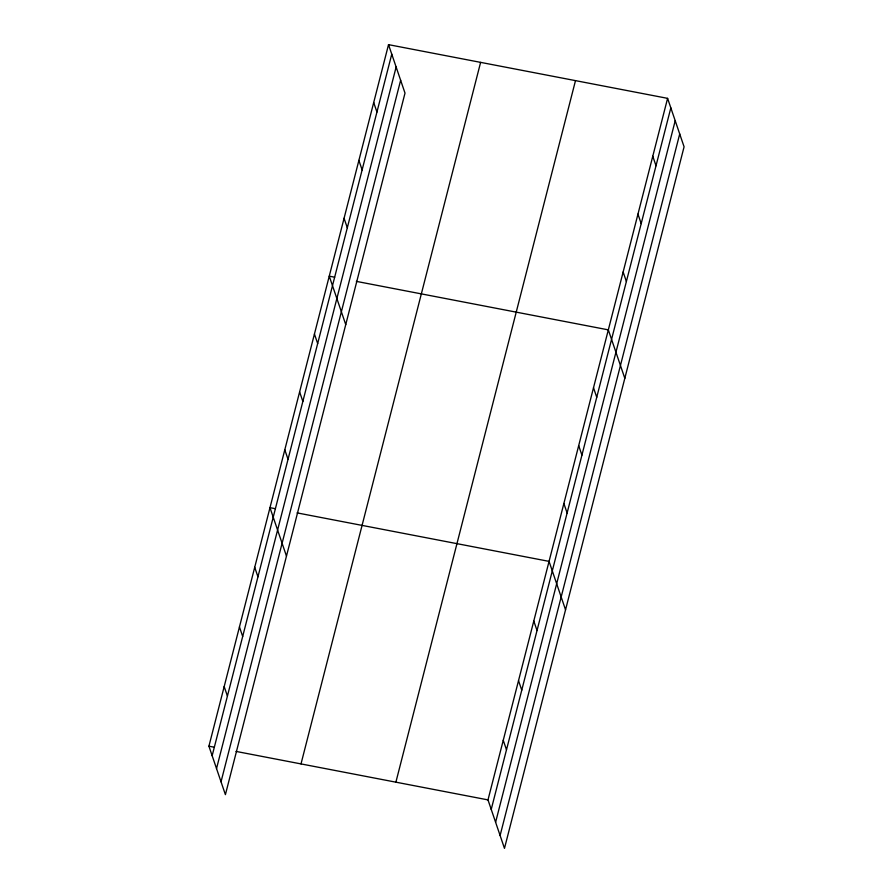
<?xml version="1.0" encoding="UTF-8"?>
<svg xmlns="http://www.w3.org/2000/svg" width="893" height="893" viewBox="0 0 893 893"><rect width="100%" height="100%" fill="white"/><g stroke="black" fill="none" stroke-linecap="round" stroke-linejoin="round"><path stroke-width="1.34" d="M388.522 44.65L405.009 93.106L225.404 794.647L208.917 746.191L388.522 44.65L667.596 98.353L684.083 146.809L504.478 848.35L487.991 799.894L667.596 98.353M212.154 755.712L391.759 54.172M216.53 768.56L396.135 67.02M221.029 781.799L400.644 80.258M301.008 763.917L480.613 62.376M395.889 782.179L575.494 80.638M491.228 809.415L670.833 107.874M495.604 822.263L675.208 120.722M500.102 835.502L679.718 133.961M334.663 277.198L329.249 276.16L345.747 324.606M356.34 281.373L608.323 329.863L624.821 378.319M275.401 508.709L269.976 507.671L286.474 556.116M297.068 512.883L549.05 561.373L565.548 609.83M208.917 746.191L214.331 747.229M235.998 751.404L487.991 799.894M652.772 156.23L656.02 165.752M637.959 214.108L641.196 223.63M623.135 271.985L626.384 281.507M593.51 387.741L596.747 397.262M578.686 445.618L581.923 455.14M563.874 503.496L567.111 513.017M373.698 102.528L376.946 112.049M533.791 621.003L537.028 630.525M358.886 160.405L362.123 169.927M518.52 680.633L521.758 690.155M344.062 218.283L347.31 227.804M503.25 740.264L506.487 749.785M314.436 334.038L317.674 343.559M299.613 391.915L302.85 401.426M284.8 449.793L288.037 459.303M254.717 567.301L257.954 576.811M239.447 626.931L242.684 636.452M224.176 686.561L227.425 696.082"/></g></svg>
